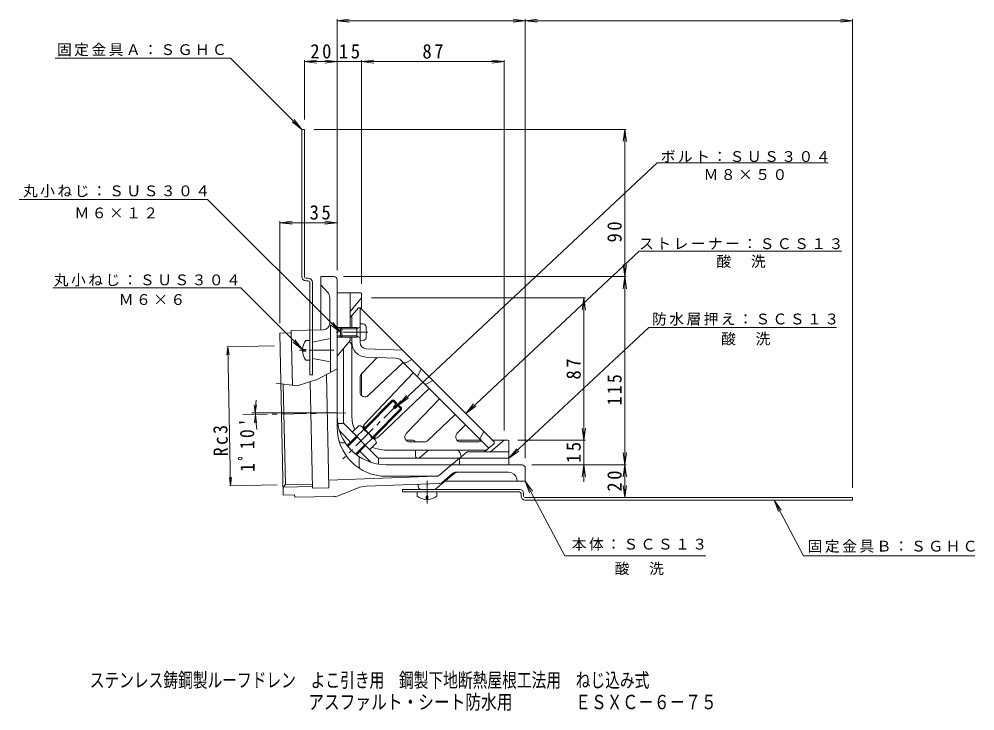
# Model space of a CAD drawing. Units: millimetres, scale not verified. Extents: x -297 to 298, y -412 to 372.
# Drawn here: x -297 to 287, y -412 to 11 of the extents above; entities that cross this region are included whole.
import ezdxf
from ezdxf.enums import TextEntityAlignment as Align

# ---------------------------------------------------------------- set-up
doc = ezdxf.new("R2010")
doc.units = ezdxf.units.MM
doc.header["$LTSCALE"] = 3
doc.linetypes.add('CHAIN1', pattern=[8, 5, -1, 1, -1])
doc.linetypes.add('DASHED1', pattern=[1.8, 1.2, -0.6])
for name, color, linetype, lineweight in [('0-0_通り芯', 3, 'Continuous', 9), ('0-1_躯体', 2, 'Continuous', 9), ('0-2_仕上', 6, 'Continuous', 9), ('0-4_その他', 7, 'Continuous', 9), ('0-5_寸法', 7, 'Continuous', 9), ('0-8', 2, 'Continuous', 9), ('0-A', 2, 'DASHED1', 9), ('0-F', 7, 'Continuous', 9)]:
    doc.layers.add(name, color=color, linetype=linetype, lineweight=lineweight)
doc.layers.add('F-5_F-5ﾚｲﾔ', color=2, linetype='Continuous')
doc.styles.add('ＭＳ ゴシック', font='')
doc.styles.get('ＭＳ ゴシック').set_extended_font_data('MS Gothic')

msp = doc.modelspace()

# ---------------------------------------------------------------- linework, layer by layer
at = {"layer": '0-0_通り芯'}
for p, q in [((-104.896, -146.189), (-112.896, -146.189)), ((-112.896, -146.189), (-112.896, -178.679)), ((-108.739, -155.647), (-112.896, -151.189)), ((-102.896, -238.189), (-102.896, -148.189)), ((-107.396, -159.057), (-107.396, -174.647)), ((-137.865, -180.688), (-130.867, -180.545)), ((-137.865, -180.688), (-135.849, -279.667)), ((-111.314, -178.647), (-130.897, -179.046)), ((-130.213, -212.65), (-130.897, -179.046)), ((-106.846, -175.623), (-106.846, -204.685)), ((-117.896, -186.189), (-106.846, -184.084)), ((-117.896, -196.189), (-106.846, -198.294)), ((-109.343, -206.041), (-107.932, -275.306)), ((-135.749, -211.949), (-134.499, -273.304)), ((-119.256, -210.428), (-117.93, -275.51)), ((-102.896, -229.486), (-154.991, -229.486)), ((-97.923, -247.731), (-100.238, -247.731)), ((-89.438, -256.216), (-89.438, -262.396)), ((10.104, -261.189), (-72.896, -261.189)), ((-40.402, -267.487), (-33.732, -261.891)), ((-108.029, -270.564), (-42.27, -268.226)), ((-42.33, -268.189), (-72.896, -268.189)), ((-42.478, -275.838), (-31.777, -266.859)), ((-38.741, -271.968), (-32.095, -266.391)), ((-30.166, -265.689), (1.931, -265.689)), ((12.104, -263.189), (12.104, -271.189)), ((-134.499, -273.304), (-135.948, -274.813)), ((-117.952, -274.447), (-135.948, -274.813)), ((-117.982, -272.968), (-134.499, -273.304)), ((-40.563, -272.668), (-85.221, -274.257)), ((-53.128, -274.97), (-53.488, -273.081)), ((12.104, -271.189), (-36.937, -271.189)), ((6.851, -269.794), (7.104, -271.189)), ((-135.849, -279.667), (-128.851, -279.525)), ((-128.82, -281.024), (-128.851, -279.525)), ((-117.93, -275.51), (-107.932, -275.306)), ((-90.373, -275.367), (-101.172, -279.79)), ((-43.442, -276.189), (-51.655, -276.189)), ((-104.759, -280.534), (-128.82, -281.024))]:
    msp.add_line(p, q, dxfattribs=at)
at = {"layer": '0-0_通り芯', "linetype": 'CHAIN1'}
for p, q in [((-104.896, -191.189), (-128.256, -191.189)), ((-63.796, -222.089), (-99.33, -257.623)), ((-160.575, -230.661), (-96.621, -229.358))]:
    msp.add_line(p, q, dxfattribs=at)
at = {"layer": '0-0_通り芯', "color": 2}
for p, q in [((-86.522, -239.158), (-69.148, -221.784)), ((-86.027, -239.653), (-68.159, -221.784)), ((-69.148, -221.784), (-68.159, -221.784)), ((-69.148, -221.784), (-66.85, -224.082)), ((-68.159, -221.784), (-66.355, -223.587)), ((-81.36, -244.32), (-63.492, -226.451)), ((-80.865, -244.815), (-63.492, -227.441)), ((-68.477, -225.709), (-66.355, -223.587)), ((-68.477, -225.709), (-67.416, -226.769)), ((-67.416, -226.769), (-65.295, -224.648)), ((-65.79, -225.143), (-63.492, -227.441)), ((-65.295, -224.648), (-63.492, -226.451)), ((-63.492, -226.451), (-63.492, -227.441)), ((-89.507, -237.193), (-93.593, -241.279)), ((-87.67, -238.01), (-79.717, -245.963)), ((-96.748, -249.384), (-91.118, -243.754)), ((-96.314, -249.94), (-90.623, -244.249)), ((-86.853, -239.847), (-90.939, -243.933)), ((-81.554, -245.146), (-85.64, -249.232)), ((-91.647, -254.607), (-85.956, -248.916)), ((-91.092, -255.041), (-85.461, -249.411)), ((-78.9, -247.8), (-82.986, -251.886))]:
    msp.add_line(p, q, dxfattribs=at)
at = {"layer": '0-0_通り芯', "color": 4, "linetype": 'CHAIN1'}
msp.add_line((-47.896, -284.858), (-47.896, -270.957), dxfattribs=at)
at = {"layer": '0-0_通り芯', "color": 4}
msp.add_line((-43.442, -276.189), (-51.655, -276.189), dxfattribs=at)
at = {"layer": '0-0_通り芯'}
for centre, radius, start, end in [((-104.896, -148.189), 2, 0, 90), ((-112.396, -159.057), 5, 0, 43.00008), ((-111.396, -174.647), 4, 271.16684, 0), ((-72.896, -231.189), 30, 180, 270), ((-72.896, -238.189), 30, 180, 270), ((-100.238, -246.231), 1.5, 196.39012, 270), ((-87.938, -262.396), 1.5, 180, 238.14412), ((-31.804, -264.189), 3, 90, 130.00003), ((10.104, -263.189), 2, 0, 90), ((-42.33, -265.189), 3, 270, 310.00003), ((-42.376, -265.228), 3, 272.03825, 309.99966), ((-30.166, -268.689), 3, 90, 129.99988), ((-28.563, -270.689), 5, 90, 130.00017), ((1.931, -270.689), 5, 10.30489, 90), ((-84.687, -289.247), 15, 92.03804, 112.27443), ((-40.669, -269.67), 3, 272.03824, 309.99936), ((-104.962, -270.536), 10, 271.16698, 292.27446), ((-51.655, -274.689), 1.5, 190.78445, 270), ((-43.442, -274.689), 1.5, 270, 310.00003)]:
    msp.add_arc(centre, radius, start, end, dxfattribs=at)
at = {"layer": '0-0_通り芯', "color": 2}
for centre, radius, start, end in [((-89.65, -239.99), 2.8, 2.92557, 87.07463), ((-90.828, -249.12), 10.089, 23.19786, 66.80214), ((-81.697, -247.943), 2.8, 2.92572, 87.07428)]:
    msp.add_arc(centre, radius, start, end, dxfattribs=at)
at = {"layer": '0-0_通り芯', "color": 4}
msp.add_arc((-43.442, -274.689), 1.5, 270, 310.00003, dxfattribs=at)
at = {"layer": '0-1_躯体'}
for p, q in [((-88.396, -156.189), (-102.896, -156.189)), ((-94.896, -177.189), (-94.896, -156.189)), ((-87.896, -156.689), (-87.896, -166.189)), ((-87.896, -159.189), (-94.896, -167.531)), ((-100.026, -177.189), (-102.896, -177.189)), ((-100.896, -178.059), (-102.896, -178.059)), ((-100.896, -182.319), (-102.896, -182.319)), ((-100.026, -183.189), (-102.896, -183.189)), ((-94.896, -185.189), (-102.896, -194.723)), ((-94.896, -185.189), (-94.896, -183.189)), ((-98.896, -235.354), (-98.896, -189.956)), ((-87.896, -205.448), (-87.896, -218.989)), ((-98.896, -235.976), (-102.512, -235.976)), ((-78.122, -256.75), (-98.457, -236.415)), ((-94.654, -247.289), (-100.88, -241.062)), ((-56.505, -246.189), (-60.696, -246.189)), ((-14.967, -246.189), (-29.688, -246.189)), ((-0.896, -246.189), (-9.238, -253.189)), ((1.604, -246.189), (-7.896, -246.189)), ((2.104, -246.689), (2.104, -261.189)), ((-82.769, -259.173), (-88.997, -252.946)), ((-55.005, -252.189), (-55.005, -255.723)), ((-47.046, -252.189), (-52.596, -256.846)), ((-23.362, -253.189), (-32.896, -261.189)), ((-23.362, -253.189), (2.104, -253.189)), ((-77.683, -257.189), (-77.683, -260.805)), ((-77.061, -257.189), (2.104, -257.189)), ((-28.129, -257.189), (-28.129, -261.189))]:
    msp.add_line(p, q, dxfattribs=at)
at = {"layer": '0-1_躯体', "linetype": 'DASHED1'}
msp.add_line((-98.895, -235.977), (-98.895, -235.354), dxfattribs=at)
at = {"layer": '0-1_躯体'}
for centre, radius, start, end in [((-88.396, -156.689), 0.5, 0, 90), ((-97.396, -235.354), 1.5, 180, 225.00034), ((-72.896, -231.189), 15, 203.64604, 209.53284), ((-98.759, -238.941), 3, 196.6851, 225), ((-72.896, -231.189), 15, 240.465, 246.35405), ((-56.505, -247.689), 1.5, 19.47337, 90), ((1.604, -246.689), 0.5, 0, 90), ((-77.061, -255.689), 1.5, 225, 270), ((-53.539, -255.723), 1.466, 180, 309.99997), ((-80.648, -257.052), 3, 224.99983, 253.31512)]:
    msp.add_arc(centre, radius, start, end, dxfattribs=at)
at = {"layer": '0-2_仕上'}
for p, q in [((-94.896, -171.148), (-89.896, -165.189)), ((-89.896, -165.189), (-88.896, -165.189)), ((-88.896, -186.34), (-88.896, -165.189)), ((-88.896, -165.189), (-6.896, -247.189)), ((-93.896, -170.502), (-93.896, -177.189)), ((-93.896, -231.189), (-93.896, -183.189)), ((-62.896, -191.189), (-85.05, -190.337)), ((-88.072, -205.685), (-78.495, -195.593)), ((-67.004, -196.035), (-85.242, -195.333)), ((-63.661, -197.495), (-10.197, -250.959)), ((-60.853, -198.791), (-57.239, -196.846)), ((-57.383, -196.923), (-57.272, -196.813)), ((-83.831, -218.929), (-62.484, -198.672)), ((-53.377, -206.267), (-51.432, -202.653)), ((-88.896, -216.753), (-88.896, -207.75)), ((-56.289, -204.867), (-85.996, -236.172)), ((-47.974, -211.67), (-44.36, -209.725)), ((-46.574, -214.582), (-77.879, -244.289)), ((-60.636, -242.124), (-40.379, -220.777)), ((-47.392, -246.365), (-30.664, -230.492)), ((-29.628, -242.124), (-24.469, -236.687)), ((-15.206, -244.439), (-13.26, -240.825)), ((-58.46, -247.189), (-49.457, -247.189)), ((-27.452, -247.189), (-16.781, -247.189)), ((-12.855, -253.189), (-6.896, -248.189)), ((-6.896, -247.189), (-6.896, -248.189)), ((-72.896, -252.189), (-11.663, -252.189)), ((-27.137, -255.983), (-27.414, -254.601))]:
    msp.add_line(p, q, dxfattribs=at)
at = {"layer": '0-2_仕上', "color": 4}
for p, q in [((-88.896, -174.939), (-86.993, -175.105)), ((-88.896, -185.439), (-88.896, -174.939)), ((-100.896, -178.059), (-100.026, -177.189)), ((-90.896, -178.059), (-100.896, -178.059)), ((-100.896, -178.059), (-100.896, -182.319)), ((-100.026, -177.189), (-100.026, -183.189)), ((-90.896, -177.189), (-100.026, -177.189)), ((-90.896, -178.059), (-89.024, -177.007)), ((-90.896, -177.189), (-90.896, -183.189)), ((-90.896, -177.189), (-90.132, -177.63)), ((-100.896, -182.319), (-100.026, -183.189)), ((-90.896, -182.319), (-100.896, -182.319)), ((-90.896, -183.189), (-100.026, -183.189)), ((-90.896, -182.319), (-89.024, -183.371)), ((-90.896, -183.189), (-90.132, -182.748)), ((-88.896, -185.439), (-86.993, -185.272))]:
    msp.add_line(p, q, dxfattribs=at)
at = {"layer": '0-2_仕上', "color": 4, "linetype": 'CHAIN1'}
msp.add_line((-84.038, -180.189), (-103.487, -180.189), dxfattribs=at)
at = {"layer": '0-2_仕上'}
for centre, radius, start, end in [((-92.396, -170.502), 1.5, 140.00024, 179.99966), ((-96.896, -188.648), 3, 0, 63.32513), ((-84.896, -186.34), 9, 179.99989, 267.79736), ((-84.896, -186.34), 4, 180, 267.79758), ((-67.196, -201.031), 5, 44.99969, 87.79678), ((-61.564, -197.471), 1.5, 225.00101, 298.30215), ((-85.896, -207.75), 3, 136.50002, 179.99966), ((-52.057, -206.978), 1.5, 151.6993, 224.99966), ((-48.685, -210.35), 1.5, 224.99899, 298.30003), ((-85.896, -216.753), 3, 180.00034, 313.49998), ((-72.896, -231.189), 21, 179.9998, 204.07501), ((-83.82, -238.237), 3, 136.50002, 193.63495), ((-79.944, -242.113), 3, 256.36258, 313.49998), ((-58.46, -244.189), 3, 136.50002, 269.99966), ((-27.452, -244.189), 3, 136.50002, 269.99966), ((-13.885, -245.15), 1.5, 151.6993, 224.99966), ((-72.896, -231.189), 21, 245.92468, 269.9998), ((-49.457, -244.189), 3, 270.00034, 313.49998), ((-16.781, -244.189), 3, 269.9995, 312.49084), ((-30.356, -255.189), 3, 11.30984, 90), ((-25.666, -255.689), 1.5, 191.31015, 203.1907)]:
    msp.add_arc(centre, radius, start, end, dxfattribs=at)
at = {"layer": '0-2_仕上', "color": 4}
for centre, radius, start, end in [((-87.167, -177.098), 2, 6.33817, 85.00002), ((-89.146, -176.789), 0.25, 299.32918, 0), ((-114.996, -180.189), 30, 353.6618, 6.3382), ((-89.146, -183.589), 0.25, 0, 60.67082), ((-87.167, -183.28), 2, 274.99998, 353.66183)]:
    msp.add_arc(centre, radius, start, end, dxfattribs=at)
at = {"layer": '0-4_その他'}
for p, q in [((-102.896, 10.2), (-95.46, 11.179)), ((-102.896, 11.1), (-102.896, -142.189)), ((-102.896, 10.2), (12.104, 10.2)), ((-102.896, 10.2), (-95.46, 9.221)), ((12.104, 10.2), (4.668, 11.179)), ((12.104, 10.2), (4.668, 9.221)), ((12.104, 10.2), (19.54, 11.179)), ((12.104, 11.1), (12.104, -257.189)), ((12.104, 10.2), (212.104, 10.2)), ((12.104, 10.2), (19.54, 9.221)), ((212.104, 10.2), (204.668, 11.179)), ((212.104, 10.2), (204.668, 9.221)), ((212.104, 11.1), (212.104, -275.189)), ((-124.496, -56.189), (-167.934, -12.751)), ((-122.896, -14.8), (-115.46, -13.821)), ((-122.896, -13.9), (-122.896, -50.189)), ((-122.896, -14.8), (-102.896, -14.8)), ((-122.896, -14.8), (-115.46, -15.779)), ((-102.896, -14.8), (-110.332, -13.821)), ((-102.896, -14.8), (-110.332, -15.779)), ((-102.896, -13.9), (-102.896, -142.189)), ((-102.896, -14.8), (-87.896, -14.8)), ((-87.896, -14.8), (-80.46, -13.821)), ((-87.896, -13.9), (-87.896, -150.689)), ((-87.896, -14.8), (-0.896, -14.8)), ((-87.896, -14.8), (-80.46, -15.779)), ((-0.896, -14.8), (-8.332, -13.821)), ((-0.896, -14.8), (-8.332, -15.779)), ((-0.896, -13.9), (-0.896, -240.189)), ((-124.496, -56.189), (-130.446, -51.623)), ((-124.496, -56.189), (-129.062, -50.239)), ((73.826, -56.189), (-116.896, -56.189)), ((72.926, -56.189), (71.947, -63.625)), ((72.926, -146.189), (72.926, -56.189)), ((72.926, -56.189), (73.905, -63.625)), ((-100.896, -180.189), (-182.055, -99.03)), ((-137.865, -113.221), (-130.43, -112.242)), ((-137.865, -112.321), (-137.865, -174.688)), ((-102.896, -113.221), (-137.865, -113.221)), ((-137.865, -113.221), (-130.43, -114.199)), ((-102.896, -113.221), (-110.332, -112.242)), ((-102.896, -113.221), (-110.332, -114.199)), ((72.926, -146.189), (71.947, -138.753)), ((72.926, -146.189), (73.905, -138.753)), ((73.826, -146.189), (-98.896, -146.189)), ((72.926, -146.189), (71.947, -153.625)), ((72.926, -261.189), (72.926, -146.189)), ((72.926, -146.189), (73.905, -153.625)), ((-124.085, -190.71), (-161.795, -152.999)), ((48.826, -159.189), (-81.896, -159.189)), ((47.926, -159.189), (46.947, -166.625)), ((47.926, -246.189), (47.926, -159.189)), ((47.926, -159.189), (48.905, -166.625)), ((-100.896, -180.189), (-105.462, -174.239)), ((-100.896, -180.189), (-106.846, -175.623)), ((-124.085, -190.71), (-130.035, -186.144)), ((-124.085, -190.71), (-128.65, -184.76)), ((-141.228, -188.498), (-170.301, -189.09)), ((-169.701, -189.078), (-170.253, -194.047)), ((-169.701, -189.078), (-167.971, -273.986)), ((-169.701, -189.078), (-168.948, -194.021)), ((-152.864, -229.486), (-153.517, -224.529)), ((-152.864, -229.486), (-152.212, -224.529)), ((-152.854, -230.503), (-153.405, -235.473)), ((-152.854, -230.503), (-152.1, -235.446)), ((47.926, -246.189), (46.947, -238.753)), ((47.926, -246.189), (48.905, -238.753)), ((48.826, -246.189), (7.604, -246.189)), ((47.926, -271.634), (47.926, -246.189)), ((72.926, -261.189), (71.947, -253.753)), ((72.926, -261.189), (73.905, -253.753)), ((48.826, -261.189), (16.104, -261.189)), ((73.826, -261.189), (16.104, -261.189)), ((47.926, -261.189), (46.947, -268.625)), ((47.926, -261.189), (48.905, -268.625)), ((72.926, -261.189), (71.947, -268.625)), ((72.926, -281.189), (72.926, -261.189)), ((72.926, -261.189), (73.905, -268.625)), ((-167.971, -273.986), (-168.725, -269.043)), ((-139.498, -273.406), (-168.571, -273.998)), ((-167.971, -273.986), (-167.42, -269.017)), ((72.926, -281.189), (71.947, -273.753)), ((72.926, -281.189), (73.905, -273.753))]:
    msp.add_line(p, q, dxfattribs=at)
msp.add_arc((-102.896, -229.486), 49.968, 171.04468, 191.61493, dxfattribs=at)
at = {"layer": '0-5_寸法'}
for p, q in [((-275.204, -12.751), (-167.934, -12.751)), ((92.713, -76.745), (-65.295, -224.648)), ((92.713, -76.745), (197.104, -76.745)), ((-297.212, -99.03), (-182.055, -99.03)), ((81.639, -130.615), (-24.303, -229.782)), ((81.639, -130.615), (205.588, -130.615)), ((-276.607, -152.999), (-161.795, -152.999)), ((87.554, -177.204), (202.215, -177.204)), ((-65.295, -224.648), (-60.535, -218.852)), ((-65.295, -224.648), (-59.197, -220.281)), ((-24.303, -229.782), (-19.544, -223.986)), ((-24.303, -229.782), (-18.206, -225.415)), ((2.104, -257.189), (8.202, -252.822)), ((12.104, -271.189), (14.713, -278.22)), ((164.186, -282.789), (166.796, -289.82)), ((36.215, -316.804), (122.352, -316.804)), ((182.166, -316.804), (286.776, -316.804))]:
    msp.add_line(p, q, dxfattribs=at)
for points in [[(87.554, -177.204), (2.104, -257.189), (6.864, -251.393)], [(36.215, -316.804), (12.104, -271.189), (16.444, -277.305)], [(182.166, -316.804), (164.186, -282.789), (168.527, -288.905)]]:
    msp.add_lwpolyline(points, dxfattribs=at)
at = {"layer": '0-8'}
for p, q in [((-122.896, -56.189), (-124.496, -56.189)), ((-124.496, -146.189), (-124.496, -56.189)), ((-122.896, -146.189), (-122.896, -56.189)), ((-121.896, -147.189), (-120.496, -147.189)), ((-120.496, -148.789), (-121.896, -148.789)), ((-62.896, -277.789), (-62.896, -276.189)), ((-51.655, -276.189), (-62.896, -276.189)), ((8.504, -277.789), (-62.896, -277.789)), ((-43.442, -276.189), (8.504, -276.189)), ((9.504, -278.789), (9.504, -280.194)), ((11.104, -280.189), (11.104, -278.789)), ((12.099, -282.789), (212.104, -282.789)), ((12.104, -281.189), (212.104, -281.189)), ((212.104, -281.189), (212.104, -282.789))]:
    msp.add_line(p, q, dxfattribs=at)
msp.add_lwpolyline([(-119.496, -149.789), (-119.496, -206.189), (-117.896, -206.189), (-117.896, -149.789)], dxfattribs=at)
for centre, radius, start, end in [((-121.896, -146.189), 2.6, 180, 270), ((-121.896, -146.189), 1, 180, 270), ((-120.496, -149.789), 2.6, 0, 90), ((-120.496, -149.789), 1, 0, 90), ((8.504, -278.789), 2.6, 0, 90), ((8.504, -278.789), 1, 0, 90), ((12.104, -280.189), 2.6, 180.108, 269.892), ((12.104, -280.189), 1, 180, 270)]:
    msp.add_arc(centre, radius, start, end, dxfattribs=at)
at = {"layer": '0-A', "linetype": 'Continuous'}
for p, q in [((-122.096, -185.189), (-119.496, -185.189)), ((-124.084, -191.668), (-122.096, -191.668)), ((-122.096, -197.189), (-119.496, -197.189)), ((-53.896, -280.389), (-53.896, -277.789)), ((-41.896, -280.389), (-41.896, -277.789)), ((-48.375, -280.389), (-47.417, -280.389)), ((-48.375, -282.378), (-48.375, -280.389)), ((-47.417, -282.378), (-47.417, -280.389))]:
    msp.add_line(p, q, dxfattribs=at)
msp.add_lwpolyline([(-124.085, -190.71), (-122.096, -190.71), (-122.096, -191.668)], dxfattribs=at)
for centre, start, end in [((-114.096, -191.189), 143.13013, 177.25438), ((-114.096, -191.189), 182.74562, 216.86987), ((-47.896, -272.389), 233.13013, 267.25438), ((-47.896, -272.389), 272.74562, 306.86987)]:
    msp.add_arc(centre, 10, start, end, dxfattribs=at)
at = {"layer": '0-F'}
for p, q in [((-114.691, -208.946), (-102.896, -202.539)), ((-127.252, -213.025), (-114.691, -208.946)), ((-140.139, -211.393), (-127.252, -213.025))]:
    msp.add_line(p, q, dxfattribs=at)

# ---------------------------------------------------------------- texts
at = {"layer": '0-4_その他', "color": 2, "char_height": 8.798, "attachment_point": 7, "style": 'ＭＳ ゴシック'}
for s, insert in [('\\T1.27;\\W0.95;20', (-119.271, -13)), ('\\T1.27;\\W0.95;15', (-101.771, -13)), ('\\T1.27;\\W0.95;87', (-50.771, -13)), ('\\T1.27;\\W0.95;35', (-119.694, -111.421))]:
    msp.add_mtext(s, dxfattribs=dict(at, insert=insert))
for s, insert, rotation in [('\\T1.27;\\W0.95;90', (71.126, -125.321), 90), ('\\T1.27;\\W0.95;87', (46.126, -209.064), 90), ('\\T1.27;\\W0.9;115', (71.126, -224.918), 90), ('\\T1.27;\\W0.9;Rc3', (-169.425, -255.85), 91.167), ("\\T1.28;\\W0.9;1ﾟ10'", (-153.159, -265.488), 90.583), ('\\T1.27;\\W0.95;15', (46.126, -260.064), 90), ('\\T1.27;\\W0.95;20', (71.126, -277.564), 90)]:
    msp.add_mtext(s, dxfattribs=dict(at, insert=insert, rotation=rotation))
at = {"layer": '0-5_寸法', "char_height": 6.598, "attachment_point": 7, "style": 'ＭＳ ゴシック'}
for s, insert in [('\\T1.17;固定金具Ａ：ＳＧＨＣ', (-274.036, -11.524)), ('\\T1.17;ボルト：ＳＵＳ３０４', (94.85, -76.478)), ('\\T1.17;Ｍ８×５０', (121.1, -87.219)), ('\\T1.17;丸小ねじ：ＳＵＳ３０４', (-294.839, -97.821)), ('\\T1.17;Ｍ６×１２', (-263.339, -110.664)), ('\\T1.17;ストレーナー：ＳＣＳ１３', (81.645, -129.693)), ('\\T1.17;酸\u3000洗', (128.895, -140.885)), ('\\T1.17;丸小ねじ：ＳＵＳ３０４', (-276.011, -152.209)), ('\\T1.17;Ｍ６×６', (-236.268, -163.583)), ('\\T1.17;防水層押え：ＳＣＳ１３', (89.565, -176.112)), ('\\T1.17;酸\u3000洗', (131.814, -188.209)), ('\\T1.17;本体：ＳＣＳ１３', (40.486, -313.696)), ('\\T1.17;固定金具Ｂ：ＳＧＨＣ', (184.694, -314.959)), ('\\T1.17;酸\u3000洗', (66.736, -328.587))]:
    msp.add_mtext(s, dxfattribs=dict(at, insert=insert))
at = {"layer": 'F-5_F-5ﾚｲﾔ', "style": 'ＭＳ ゴシック'}
for s, width, p in [('ステンレス鋳鋼製ルーフドレン\u3000よこ引き用\u3000鋼製下地断熱屋根工法用\u3000ねじ込み式', 0.75, (-254.068, -399.802)), ('アスファルト・シート防水用\u3000\u3000\u3000\u3000ＥＳＸＣ－６－７５', 0.8, (-120.525, -413.183))]:
    msp.add_text(s, height=8.798, dxfattribs=dict(at, width=width)).set_placement(p, align=Align.BOTTOM_LEFT)

doc.saveas('drawing.dxf')
